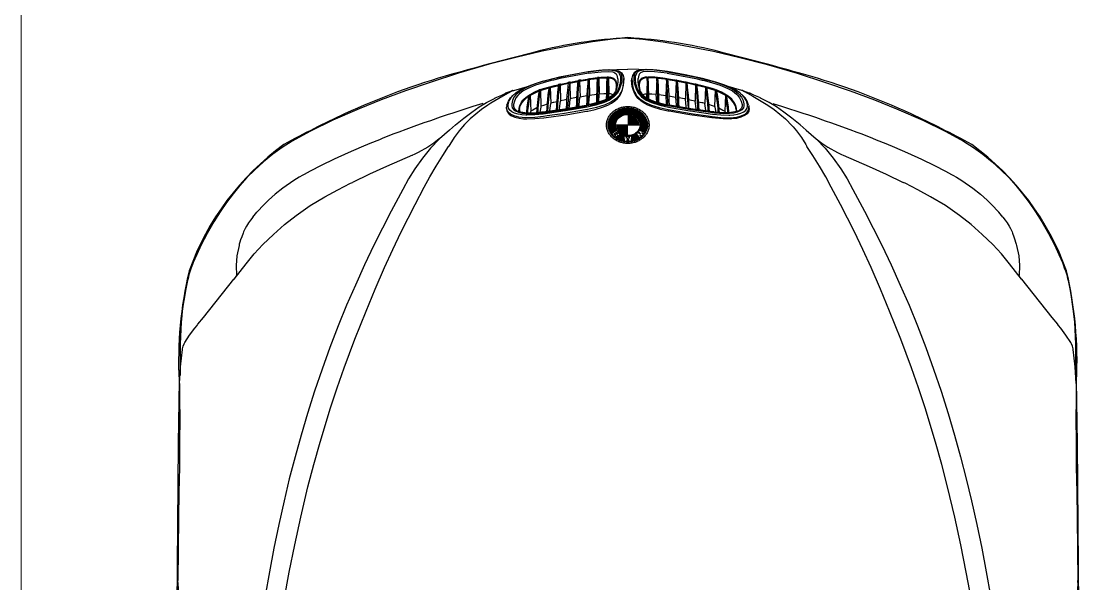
# Model space of a CAD drawing. Header units: inches. Extents: x 13 to 261, y -112 to -47.
# Drawn here: x 173.99 to 175.919, y -67.811 to -66.785 of the extents above; entities that cross this region are included whole.
import ezdxf

# ---------------------------------------------------------------- set-up
doc = ezdxf.new("R2010")
doc.units = ezdxf.units.IN
doc.header["$MEASUREMENT"] = 0
doc.layers.add('CAJONES', color=3, linetype='Continuous', lineweight=20)
doc.layers.add('CONTORNO', color=7, linetype='Continuous')

msp = doc.modelspace()

# ---------------------------------------------------------------- linework, layer by layer
for p, q in [((174.9732, -66.9019), (174.9742, -66.9307)), ((174.9908, -66.8983), (174.9918, -66.9271)), ((175.0086, -66.8933), (175.0064, -66.8937)), ((175.0066, -66.8937), (175.0064, -66.8937)), ((175.0086, -66.8949), (175.024, -66.8921)), ((175.011, -66.8929), (175.0086, -66.8933)), ((175.0086, -66.8949), (175.0096, -66.9237)), ((175.011, -66.8929), (175.019, -66.8915)), ((175.0262, -66.8919), (175.0272, -66.9207)), ((175.0438, -66.8881), (175.0418, -66.8883)), ((175.0438, -66.8895), (175.0448, -66.9185)), ((175.0594, -66.8873), (175.0596, -66.8873)), ((175.0614, -66.8887), (175.0614, -66.8873)), ((175.0614, -66.8887), (175.0624, -66.9177)), ((175.0894, -66.8901), (175.0884, -66.9029)), ((175.0886, -66.9045), (175.0898, -66.8933)), ((175.105, -66.9045), (175.1038, -66.8933)), ((175.1042, -66.8901), (175.1052, -66.9029)), ((175.1322, -66.8887), (175.1312, -66.9177)), ((175.1322, -66.8887), (175.1322, -66.8873)), ((175.1342, -66.8873), (175.134, -66.8873)), ((175.1498, -66.8895), (175.1488, -66.9185)), ((175.1498, -66.8881), (175.1518, -66.8883)), ((175.1674, -66.8919), (175.1664, -66.9207)), ((175.185, -66.8949), (175.1696, -66.8921)), ((175.1826, -66.8929), (175.1746, -66.8915)), ((175.1826, -66.8929), (175.185, -66.8933)), ((175.185, -66.8949), (175.184, -66.9237)), ((175.185, -66.8933), (175.1872, -66.8937)), ((175.187, -66.8937), (175.1872, -66.8937)), ((175.2028, -66.8983), (175.2018, -66.9271)), ((175.2204, -66.9019), (175.2194, -66.9307)), ((174.9188, -66.9205), (174.9198, -66.9497)), ((174.9374, -66.9103), (174.9354, -66.9109)), ((174.9374, -66.9119), (174.9384, -66.9407)), ((174.9554, -66.9063), (174.9564, -66.9349)), ((175.0096, -66.9237), (175.0094, -66.9245)), ((175.0222, -66.9215), (175.0096, -66.9237)), ((175.0272, -66.9207), (175.027, -66.9215)), ((175.0404, -66.9189), (175.0272, -66.9207)), ((175.0452, -66.9185), (175.0448, -66.9185)), ((175.0622, -66.9255), (175.0624, -66.9185)), ((175.0624, -66.9177), (175.0624, -66.9185)), ((175.0754, -66.9101), (175.0752, -66.9109)), ((175.083, -66.9175), (175.083, -66.9177)), ((175.1106, -66.9175), (175.1106, -66.9177)), ((175.1182, -66.9101), (175.1184, -66.9109)), ((175.1312, -66.9177), (175.1312, -66.9185)), ((175.1314, -66.9255), (175.1312, -66.9185)), ((175.1484, -66.9185), (175.1488, -66.9185)), ((175.1532, -66.9189), (175.1664, -66.9207)), ((175.1664, -66.9207), (175.1666, -66.9215)), ((175.1714, -66.9215), (175.184, -66.9237)), ((175.184, -66.9237), (175.1842, -66.9245)), ((175.2382, -66.9063), (175.2372, -66.9349)), ((175.2562, -66.9119), (175.2552, -66.9407)), ((175.2562, -66.9103), (175.2582, -66.9109)), ((175.2748, -66.9205), (175.2738, -66.9497)), ((174.9564, -66.9349), (174.9562, -66.9357)), ((174.9678, -66.9323), (174.9616, -66.9337)), ((174.9742, -66.9307), (174.974, -66.9315)), ((174.9918, -66.9271), (174.9916, -66.9277)), ((175.0889, -66.9444), (175.1047, -66.9444)), ((175.2018, -66.9271), (175.202, -66.9277)), ((175.2194, -66.9307), (175.2196, -66.9315)), ((175.2258, -66.9323), (175.232, -66.9337)), ((175.2372, -66.9349), (175.2374, -66.9357)), ((174.899, -66.9465), (174.899, -66.9503)), ((175.0634, -66.9635), (175.0785, -66.9635)), ((175.0639, -66.9624), (175.0795, -66.9624)), ((175.0645, -66.9613), (175.0807, -66.9613)), ((175.0652, -66.9601), (175.082, -66.9601)), ((175.0659, -66.959), (175.0836, -66.959)), ((175.0667, -66.9579), (175.0857, -66.9579)), ((175.0676, -66.9568), (175.0883, -66.9568)), ((175.0685, -66.9556), (175.0927, -66.9556)), ((175.0696, -66.9545), (175.124, -66.9545)), ((175.0708, -66.9534), (175.1229, -66.9534)), ((175.072, -66.9523), (175.1216, -66.9523)), ((175.0735, -66.9512), (175.1202, -66.9512)), ((175.0751, -66.95), (175.1186, -66.95)), ((175.0769, -66.9489), (175.1168, -66.9489)), ((175.079, -66.9478), (175.1147, -66.9478)), ((175.0814, -66.9467), (175.1122, -66.9467)), ((175.0845, -66.9455), (175.1091, -66.9455)), ((175.0968, -66.9579), (175.1039, -66.9579)), ((175.0968, -66.959), (175.1068, -66.959)), ((175.0968, -66.9601), (175.1088, -66.9601)), ((175.0968, -66.9613), (175.1104, -66.9613)), ((175.0968, -66.9624), (175.1118, -66.9624)), ((175.0968, -66.9635), (175.1129, -66.9635)), ((175.101, -66.9556), (175.1251, -66.9556)), ((175.1053, -66.9568), (175.1261, -66.9568)), ((175.108, -66.9579), (175.1269, -66.9579)), ((175.11, -66.959), (175.1277, -66.959)), ((175.1116, -66.9601), (175.1284, -66.9601)), ((175.113, -66.9613), (175.1291, -66.9613)), ((175.1141, -66.9624), (175.1297, -66.9624)), ((175.1151, -66.9635), (175.1302, -66.9635)), ((175.2946, -66.9461), (175.2952, -66.9451)), ((175.295, -66.9501), (175.295, -66.9503)), ((175.061, -66.9736), (175.0744, -66.9736)), ((175.061, -66.9747), (175.0744, -66.9747)), ((175.061, -66.9758), (175.0745, -66.9758)), ((175.0611, -66.9725), (175.0746, -66.9725)), ((175.0611, -66.977), (175.0746, -66.977)), ((175.0612, -66.9714), (175.0748, -66.9714)), ((175.0612, -66.9781), (175.0748, -66.9781)), ((175.0613, -66.9702), (175.075, -66.9702)), ((175.0614, -66.9792), (175.075, -66.9792)), ((175.0616, -66.9691), (175.0754, -66.9691)), ((175.0616, -66.9803), (175.0754, -66.9803)), ((175.0618, -66.968), (175.0758, -66.968)), ((175.0618, -66.9814), (175.0758, -66.9814)), ((175.0621, -66.9669), (175.0763, -66.9669)), ((175.0621, -66.9826), (175.0763, -66.9826)), ((175.0625, -66.9657), (175.077, -66.9657)), ((175.0629, -66.9646), (175.0777, -66.9646)), ((175.0744, -66.9747), (175.1192, -66.9747)), ((175.0762, -66.9758), (175.0968, -66.9758)), ((175.0763, -66.977), (175.0968, -66.977)), ((175.0765, -66.9781), (175.0968, -66.9781)), ((175.0768, -66.9792), (175.0968, -66.9792)), ((175.0772, -66.9803), (175.0968, -66.9803)), ((175.0777, -66.9814), (175.0968, -66.9814)), ((175.0782, -66.9826), (175.0968, -66.9826)), ((175.0968, -66.9646), (175.1139, -66.9646)), ((175.0968, -66.9657), (175.1147, -66.9657)), ((175.0968, -66.9669), (175.1154, -66.9669)), ((175.0968, -66.968), (175.116, -66.968)), ((175.0968, -66.9691), (175.1164, -66.9691)), ((175.0968, -66.9702), (175.1168, -66.9702)), ((175.0968, -66.9714), (175.1171, -66.9714)), ((175.0968, -66.9725), (175.1173, -66.9725)), ((175.0968, -66.9736), (175.1174, -66.9736)), ((175.0968, -66.9747), (175.1175, -66.9747)), ((175.1159, -66.9646), (175.1307, -66.9646)), ((175.1167, -66.9657), (175.1311, -66.9657)), ((175.1173, -66.9669), (175.1315, -66.9669)), ((175.1173, -66.9826), (175.1315, -66.9826)), ((175.1178, -66.968), (175.1318, -66.968)), ((175.1178, -66.9814), (175.1318, -66.9814)), ((175.1182, -66.9803), (175.1321, -66.9803)), ((175.1183, -66.9691), (175.1321, -66.9691)), ((175.1186, -66.9702), (175.1323, -66.9702)), ((175.1186, -66.9792), (175.1323, -66.9792)), ((175.1189, -66.9714), (175.1324, -66.9714)), ((175.1189, -66.9781), (175.1324, -66.9781)), ((175.1191, -66.9725), (175.1326, -66.9725)), ((175.1191, -66.977), (175.1326, -66.977)), ((175.1192, -66.9736), (175.1326, -66.9736)), ((175.1192, -66.9747), (175.1326, -66.9747)), ((175.1192, -66.9758), (175.1326, -66.9758)), ((174.7534, -66.9999), (174.737, -67.0171)), ((174.7716, -66.9841), (174.7534, -66.9999)), ((175.0625, -66.9837), (175.0769, -66.9837)), ((175.0629, -66.9848), (175.0743, -66.9848)), ((175.0634, -66.9859), (175.0727, -66.9859)), ((175.0639, -66.9871), (175.0711, -66.9871)), ((175.0645, -66.9882), (175.0694, -66.9882)), ((175.0652, -66.9893), (175.0678, -66.9893)), ((175.0659, -66.9904), (175.0672, -66.9904)), ((175.0667, -66.9915), (175.0682, -66.9915)), ((175.0676, -66.9927), (175.0692, -66.9927)), ((175.0685, -66.9938), (175.0703, -66.9938)), ((175.0696, -66.9949), (175.0713, -66.9949)), ((175.0707, -66.996), (175.0724, -66.996)), ((175.0715, -66.9915), (175.0738, -66.9915)), ((175.072, -66.9972), (175.0902, -66.9972)), ((175.0721, -66.9904), (175.0727, -66.9904)), ((175.0726, -66.9927), (175.0747, -66.9927)), ((175.0735, -66.9983), (175.0903, -66.9983)), ((175.0747, -66.9893), (175.077, -66.9893)), ((175.0751, -66.9994), (175.0903, -66.9994)), ((175.0753, -66.9882), (175.0759, -66.9882)), ((175.0758, -66.9904), (175.078, -66.9904)), ((175.0762, -66.9848), (175.0777, -66.9848)), ((175.0767, -66.996), (175.0902, -66.996)), ((175.0769, -66.9915), (175.0778, -66.9915)), ((175.0769, -67.0005), (175.0904, -67.0005)), ((175.0772, -66.9859), (175.0785, -66.9859)), ((175.0774, -66.9949), (175.0901, -66.9949)), ((175.0782, -66.9871), (175.0795, -66.9871)), ((175.0789, -66.9837), (175.0968, -66.9837)), ((175.079, -67.0016), (175.0904, -67.0016)), ((175.0793, -66.9882), (175.0807, -66.9882)), ((175.0797, -66.9848), (175.0968, -66.9848)), ((175.0803, -66.9893), (175.082, -66.9893)), ((175.0807, -66.9859), (175.0968, -66.9859)), ((175.081, -66.9938), (175.0927, -66.9938)), ((175.0813, -66.9904), (175.0837, -66.9904)), ((175.0817, -66.9927), (175.0883, -66.9927)), ((175.0818, -66.9871), (175.0968, -66.9871)), ((175.0818, -66.9915), (175.0857, -66.9915)), ((175.0832, -66.9882), (175.0968, -66.9882)), ((175.0848, -66.9893), (175.0968, -66.9893)), ((175.0869, -66.9904), (175.0968, -66.9904)), ((175.0897, -66.9915), (175.0968, -66.9915)), ((175.0926, -66.9949), (175.101, -66.9949)), ((175.0938, -66.996), (175.0951, -66.996)), ((175.0938, -66.9972), (175.0947, -66.9972)), ((175.0939, -66.9983), (175.0942, -66.9983)), ((175.0954, -67.0016), (175.0982, -67.0016)), ((175.0958, -67.0005), (175.0978, -67.0005)), ((175.0963, -66.9994), (175.0974, -66.9994)), ((175.0967, -66.9983), (175.0969, -66.9983)), ((175.0985, -66.996), (175.0998, -66.996)), ((175.099, -66.9972), (175.0998, -66.9972)), ((175.0994, -66.9983), (175.0997, -66.9983)), ((175.101, -66.9938), (175.115, -66.9938)), ((175.1032, -67.0005), (175.1168, -67.0005)), ((175.1032, -67.0016), (175.1147, -67.0016)), ((175.1033, -66.9983), (175.1202, -66.9983)), ((175.1033, -66.9994), (175.1186, -66.9994)), ((175.1034, -66.996), (175.117, -66.996)), ((175.1034, -66.9972), (175.1179, -66.9972)), ((175.1035, -66.9949), (175.116, -66.9949)), ((175.1053, -66.9927), (175.114, -66.9927)), ((175.108, -66.9915), (175.113, -66.9915)), ((175.11, -66.9904), (175.1122, -66.9904)), ((175.1116, -66.9893), (175.1136, -66.9893)), ((175.1129, -66.9882), (175.1176, -66.9882)), ((175.1141, -66.9871), (175.1166, -66.9871)), ((175.1151, -66.9859), (175.1168, -66.9859)), ((175.1159, -66.9848), (175.1175, -66.9848)), ((175.1164, -66.9893), (175.1186, -66.9893)), ((175.1167, -66.9837), (175.1311, -66.9837)), ((175.1193, -66.9904), (175.1195, -66.9904)), ((175.1194, -66.9938), (175.1206, -66.9938)), ((175.1195, -66.9848), (175.1307, -66.9848)), ((175.12, -66.9972), (175.1216, -66.9972)), ((175.1204, -66.9949), (175.124, -66.9949)), ((175.1214, -66.996), (175.1229, -66.996)), ((175.1223, -66.9859), (175.1302, -66.9859)), ((175.1233, -66.9904), (175.1251, -66.9904)), ((175.1238, -66.9938), (175.1251, -66.9938)), ((175.1243, -66.9915), (175.1269, -66.9915)), ((175.1249, -66.9927), (175.1261, -66.9927)), ((175.1251, -66.9871), (175.1297, -66.9871)), ((175.1264, -66.9904), (175.1277, -66.9904)), ((175.1272, -66.9893), (175.1285, -66.9893)), ((175.128, -66.9882), (175.1291, -66.9882)), ((175.422, -66.9841), (175.4402, -66.9999)), ((175.4402, -66.9999), (175.4566, -67.0171)), ((175.0814, -67.0028), (175.0905, -67.0028)), ((175.0845, -67.0039), (175.0905, -67.0039)), ((175.0889, -67.005), (175.1047, -67.005)), ((175.0945, -67.0039), (175.0991, -67.0039)), ((175.0949, -67.0028), (175.0987, -67.0028)), ((175.1031, -67.0028), (175.1122, -67.0028)), ((175.1031, -67.0039), (175.1091, -67.0039)), ((174.7042, -67.0299), (174.7044, -67.0303)), ((175.4894, -67.0299), (175.4892, -67.0303)), ((174.4126, -67.1425), (174.42, -67.1335)), ((175.781, -67.1425), (175.7736, -67.1335)), ((174.3228, -67.3257), (174.3784, -67.2561)), ((175.8708, -67.3257), (175.8152, -67.2561))]:
    msp.add_line(p, q)
for points in [[(175.0968, -66.8167), (175.083, -66.8171), (175.0692, -66.8183), (175.0324, -66.8231), (174.9974, -66.8289), (174.9408, -66.8401), (174.8924, -66.8515), (174.8442, -66.8641), (174.7882, -66.8805), (174.7362, -66.8971), (174.6914, -66.9125), (174.647, -66.9291), (174.6066, -66.9451), (174.5588, -66.9661), (174.517, -66.9865), (174.4844, -67.0045), (174.4664, -67.0157), (174.4492, -67.0279), (174.432, -67.0419), (174.4156, -67.0569), (174.402, -67.0707), (174.3892, -67.0851), (174.3768, -67.1001), (174.365, -67.1159), (174.353, -67.1333), (174.3416, -67.1515), (174.3296, -67.1723), (174.3186, -67.1935), (174.3104, -67.2111), (174.3042, -67.2257)], [(175.0968, -66.8167), (175.1106, -66.8171), (175.1244, -66.8183), (175.1612, -66.8231), (175.1962, -66.8289), (175.2528, -66.8401), (175.3012, -66.8515), (175.3494, -66.8641), (175.4054, -66.8805), (175.4574, -66.8971), (175.5022, -66.9125), (175.5466, -66.9291), (175.587, -66.9451), (175.6348, -66.9661), (175.6766, -66.9865), (175.7092, -67.0045), (175.7272, -67.0157), (175.7444, -67.0279), (175.7616, -67.0419), (175.778, -67.0569), (175.7916, -67.0707), (175.8044, -67.0851), (175.8168, -67.1001), (175.8286, -67.1159), (175.8406, -67.1333), (175.852, -67.1515), (175.864, -67.1723), (175.875, -67.1935), (175.8832, -67.2111), (175.8894, -67.2257)], [(175.0244, -66.8779), (174.9984, -66.8825), (174.9724, -66.8877), (174.9608, -66.8905), (174.9564, -66.8915), (174.9408, -66.8955), (174.9262, -66.9003), (174.912, -66.9063), (174.903, -66.9113), (174.8954, -66.9171), (174.8928, -66.9197), (174.8892, -66.9243), (174.8864, -66.9301), (174.885, -66.9363), (174.885, -66.9399), (174.886, -66.9435), (174.889, -66.9471), (174.892, -66.9491), (174.8974, -66.9513), (174.9038, -66.9529), (174.9114, -66.9537), (174.9214, -66.9541), (174.9382, -66.9529), (174.94, -66.9527), (174.9426, -66.9525), (174.9504, -66.9515), (174.9822, -66.9469), (175.021, -66.9403), (175.0218, -66.9401)], [(175.0248, -66.8803), (174.9988, -66.8849), (174.973, -66.8901), (174.9614, -66.8929), (174.9572, -66.8939), (174.9422, -66.8979), (174.9282, -66.9023), (174.9146, -66.9079), (174.906, -66.9127), (174.8988, -66.9183), (174.8964, -66.9209), (174.8928, -66.9255), (174.89, -66.9311), (174.8884, -66.9371), (174.8884, -66.9407), (174.8896, -66.9441), (174.8929, -66.9478)], [(174.9198, -66.9019), (174.936, -66.8965), (174.9604, -66.8901), (174.9924, -66.8831), (175.0244, -66.8775)], [(175.0244, -66.8779), (175.0486, -66.8749), (175.063, -66.8743), (175.0722, -66.8751), (175.0768, -66.8767), (175.0796, -66.8787), (175.0812, -66.8807), (175.0832, -66.8865), (175.0832, -66.8869), (175.0836, -66.8911), (175.0826, -66.8995), (175.0824, -66.9001), (175.0804, -66.9069), (175.0782, -66.9121), (175.0744, -66.9179), (175.0696, -66.9227), (175.0634, -66.9271), (175.0558, -66.9309), (175.0448, -66.9347), (175.0334, -66.9377), (175.0218, -66.9401)], [(175.044, -66.8749), (175.044, -66.8749), (175.0506, -66.8743), (175.0624, -66.8735), (175.0722, -66.8741), (175.0788, -66.8759), (175.0826, -66.8787), (175.0848, -66.8823), (175.0858, -66.8865), (175.086, -66.8909), (175.0856, -66.8957), (175.0848, -66.8997), (175.0818, -66.9089), (175.08, -66.9131), (175.0774, -66.9173), (175.0716, -66.9235), (175.0636, -66.9293), (175.0538, -66.9339), (175.0384, -66.9387), (175.0224, -66.9423)], [(175.0244, -66.8775), (175.0388, -66.8755), (175.044, -66.8749)], [(175.0248, -66.8803), (175.0482, -66.8777), (175.0616, -66.8771), (175.0696, -66.8781), (175.0734, -66.8795), (175.0756, -66.8815), (175.0768, -66.8837), (175.0782, -66.8897), (175.0784, -66.8903), (175.0786, -66.8943), (175.0778, -66.9023), (175.0776, -66.9029), (175.076, -66.9095), (175.0754, -66.9109)], [(175.0638, -66.8735), (175.0728, -66.8741), (175.08, -66.8761), (175.083, -66.8777), (175.0854, -66.8797), (175.0882, -66.8843), (175.0894, -66.8895), (175.0894, -66.8901)], [(175.073, -66.8742), (175.0766, -66.8737), (175.0968, -66.8727)], [(175.1207, -66.8742), (175.117, -66.8737), (175.0968, -66.8727)], [(175.1298, -66.8735), (175.1208, -66.8741), (175.1136, -66.8761), (175.1106, -66.8777), (175.1082, -66.8797), (175.1054, -66.8843), (175.1042, -66.8895), (175.1042, -66.8901)], [(175.1496, -66.8749), (175.1496, -66.8749), (175.143, -66.8743), (175.1312, -66.8735), (175.1214, -66.8741), (175.1148, -66.8759), (175.111, -66.8787), (175.1088, -66.8823), (175.1078, -66.8865), (175.1076, -66.8909), (175.108, -66.8957), (175.1088, -66.8997), (175.1118, -66.9089), (175.1136, -66.9131), (175.1162, -66.9173), (175.122, -66.9235), (175.13, -66.9293), (175.1398, -66.9339), (175.1552, -66.9387), (175.1712, -66.9423)], [(175.1692, -66.8779), (175.145, -66.8749), (175.1306, -66.8743), (175.1214, -66.8751), (175.1168, -66.8767), (175.114, -66.8787), (175.1124, -66.8807), (175.1104, -66.8865), (175.1104, -66.8869), (175.11, -66.8911), (175.111, -66.8995), (175.1112, -66.9001), (175.1132, -66.9069), (175.1154, -66.9121), (175.1192, -66.9179), (175.124, -66.9227), (175.1302, -66.9271), (175.1378, -66.9309), (175.1488, -66.9347), (175.1602, -66.9377), (175.1718, -66.9401)], [(175.1688, -66.8803), (175.1454, -66.8777), (175.132, -66.8771), (175.124, -66.8781), (175.1202, -66.8795), (175.118, -66.8815), (175.1168, -66.8837), (175.1154, -66.8897), (175.1152, -66.8903), (175.115, -66.8943), (175.1158, -66.9023), (175.116, -66.9029), (175.1176, -66.9095), (175.1182, -66.9109)], [(175.1692, -66.8775), (175.1548, -66.8755), (175.1496, -66.8749)], [(175.1688, -66.8803), (175.1948, -66.8849), (175.2206, -66.8901), (175.2322, -66.8929), (175.2364, -66.8939), (175.2514, -66.8979), (175.2654, -66.9023), (175.279, -66.9079), (175.2876, -66.9127), (175.2948, -66.9183), (175.2972, -66.9209), (175.3008, -66.9255), (175.3036, -66.9311), (175.3052, -66.9371), (175.3052, -66.9407), (175.304, -66.9441), (175.3012, -66.9473), (175.3006, -66.9479)], [(175.2738, -66.9019), (175.2576, -66.8965), (175.2332, -66.8901), (175.2012, -66.8831), (175.1692, -66.8775)], [(175.1692, -66.8779), (175.1952, -66.8825), (175.2212, -66.8877), (175.2328, -66.8905), (175.2372, -66.8915), (175.2528, -66.8955), (175.2674, -66.9003), (175.2816, -66.9063), (175.2906, -66.9113), (175.2982, -66.9171), (175.3008, -66.9197), (175.3044, -66.9243), (175.3072, -66.9301), (175.3086, -66.9363), (175.3086, -66.9399), (175.3076, -66.9435), (175.3046, -66.9471), (175.3016, -66.9491), (175.2962, -66.9513), (175.2898, -66.9529), (175.2822, -66.9537), (175.2722, -66.9541), (175.2554, -66.9529), (175.2536, -66.9527), (175.251, -66.9525), (175.2432, -66.9515), (175.2114, -66.9469), (175.1726, -66.9403), (175.1718, -66.9401)], [(174.8848, -66.9237), (174.887, -66.9211), (174.8926, -66.9161), (174.9002, -66.9109), (174.9198, -66.9019)], [(174.887, -66.9121), (174.8886, -66.9117), (174.9138, -66.9047)], [(174.9374, -66.9103), (174.943, -66.9083), (174.943, -66.9083), (174.9638, -66.9027), (174.9892, -66.8971), (175.0066, -66.8937)], [(174.9534, -66.9053), (174.9512, -66.9189), (174.9512, -66.9201), (174.9496, -66.9355), (174.949, -66.9437), (174.9488, -66.9451), (174.9486, -66.9497)], [(174.9554, -66.9047), (174.9532, -66.9185), (174.9524, -66.9271), (174.9516, -66.9351), (174.9512, -66.9385), (174.951, -66.9433), (174.9506, -66.9477), (174.9506, -66.9495)], [(174.9554, -66.9063), (174.9606, -66.9049), (174.9608, -66.9049), (174.9708, -66.9025)], [(174.9554, -66.9063), (174.9554, -66.9053), (174.9554, -66.9047)], [(174.9668, -66.9473), (174.9672, -66.9403), (174.9674, -66.9355), (174.9678, -66.9321), (174.9684, -66.9239), (174.9692, -66.9151), (174.9712, -66.9009)], [(174.9688, -66.9471), (174.9692, -66.9401), (174.9694, -66.9351), (174.9698, -66.9319), (174.9704, -66.9235), (174.9712, -66.9147), (174.9732, -66.9005)], [(174.9732, -66.9019), (174.98, -66.9005), (174.9886, -66.8987)], [(174.9732, -66.9019), (174.9732, -66.9009), (174.9732, -66.9005)], [(174.985, -66.9445), (174.9852, -66.9427), (174.9854, -66.9373), (174.9858, -66.9289), (174.9864, -66.9205), (174.9872, -66.9117), (174.9888, -66.8971)], [(174.9908, -66.8967), (174.9892, -66.9113), (174.9888, -66.9141), (174.9878, -66.9287), (174.9878, -66.9289), (174.9874, -66.9369), (174.987, -66.9443)], [(174.9908, -66.8983), (174.9934, -66.8977), (175.0064, -66.8953)], [(174.9908, -66.8983), (174.9908, -66.8971), (174.9908, -66.8967)], [(175.0034, -66.9415), (175.0036, -66.9345), (175.004, -66.9259), (175.0044, -66.9173), (175.005, -66.9085), (175.0064, -66.8937)], [(175.0054, -66.9413), (175.0056, -66.9341), (175.006, -66.9257), (175.0064, -66.9171), (175.007, -66.9081), (175.0086, -66.8933)], [(175.0086, -66.8949), (175.0086, -66.8937), (175.0086, -66.8933)], [(175.019, -66.8915), (175.0258, -66.8905), (175.0264, -66.8903)], [(175.0242, -66.8907), (175.023, -66.9055), (175.0228, -66.9085), (175.0222, -66.9231), (175.0218, -66.9317), (175.0216, -66.9367), (175.0216, -66.9381)], [(175.0884, -66.9029), (175.0856, -66.9125), (175.083, -66.9175), (175.0808, -66.9209), (175.0748, -66.9273), (175.066, -66.9333), (175.0554, -66.9381), (175.0396, -66.9429), (175.0232, -66.9465)], [(175.0236, -66.9377), (175.0238, -66.9315), (175.0242, -66.9229), (175.0246, -66.9143), (175.025, -66.9053), (175.0262, -66.8903)], [(175.0238, -66.9493), (175.0372, -66.9463), (175.0504, -66.9425), (175.0602, -66.9387), (175.0672, -66.9351), (175.073, -66.9309), (175.0778, -66.9267), (175.0814, -66.9221), (175.0846, -66.9165), (175.087, -66.9101), (175.0886, -66.9045)], [(175.0262, -66.8903), (175.0262, -66.8903), (175.0286, -66.8901), (175.0418, -66.8883)], [(175.0262, -66.8919), (175.0292, -66.8913), (175.0418, -66.8897)], [(175.0262, -66.8919), (175.0262, -66.8909), (175.0262, -66.8905), (175.0262, -66.8903)], [(175.04, -66.9341), (175.04, -66.9293), (175.0402, -66.9207), (175.0406, -66.9111), (175.041, -66.9031), (175.0418, -66.8883)], [(175.042, -66.9335), (175.042, -66.9291), (175.0422, -66.9205), (175.0426, -66.9109), (175.043, -66.9029), (175.0438, -66.8881)], [(175.0438, -66.8881), (175.0474, -66.8877), (175.0592, -66.8873), (175.0594, -66.8873)], [(175.0438, -66.8895), (175.0438, -66.8887), (175.0438, -66.8881)], [(175.0438, -66.8895), (175.0452, -66.8895), (175.0534, -66.8889), (175.0594, -66.8887), (175.0594, -66.8887)], [(175.0582, -66.9277), (175.0582, -66.9271), (175.0582, -66.9265), (175.0584, -66.9185), (175.0588, -66.9073), (175.0588, -66.9013), (175.0594, -66.8873)], [(175.0614, -66.8873), (175.0596, -66.8873), (175.0594, -66.8873)], [(175.0602, -66.9267), (175.0604, -66.9183), (175.0606, -66.9103), (175.0608, -66.9011), (175.0614, -66.8873)], [(175.0614, -66.8873), (175.0652, -66.8877), (175.0704, -66.8891), (175.0722, -66.8903), (175.0746, -66.8931), (175.0758, -66.8967), (175.076, -66.8979), (175.0764, -66.9035), (175.0754, -66.9101)], [(175.0614, -66.8887), (175.0658, -66.8893), (175.0672, -66.8895), (175.0704, -66.8909), (175.0714, -66.8915), (175.0734, -66.8937), (175.0746, -66.8959), (175.0758, -66.9007), (175.0758, -66.9043)], [(175.0758, -66.9043), (175.075, -66.9113), (175.0748, -66.9125)], [(175.0898, -66.8933), (175.0896, -66.8917), (175.0894, -66.8901)], [(175.1038, -66.8933), (175.104, -66.8917), (175.1042, -66.8901)], [(175.1698, -66.9493), (175.1564, -66.9463), (175.1432, -66.9425), (175.1334, -66.9387), (175.1264, -66.9351), (175.1206, -66.9309), (175.1158, -66.9267), (175.1122, -66.9221), (175.109, -66.9165), (175.1066, -66.9101), (175.105, -66.9045)], [(175.1052, -66.9029), (175.108, -66.9125), (175.1106, -66.9175), (175.1128, -66.9209), (175.1188, -66.9273), (175.1276, -66.9333), (175.1382, -66.9381), (175.154, -66.9429), (175.1704, -66.9465)], [(175.1322, -66.8873), (175.1284, -66.8877), (175.1232, -66.8891), (175.1214, -66.8903), (175.119, -66.8931), (175.1178, -66.8967), (175.1176, -66.8979), (175.1172, -66.9035), (175.1182, -66.9101)], [(175.1322, -66.8887), (175.1278, -66.8893), (175.1264, -66.8895), (175.1232, -66.8909), (175.1222, -66.8915), (175.1202, -66.8937), (175.119, -66.8959), (175.1178, -66.9007), (175.1178, -66.9043)], [(175.1178, -66.9043), (175.1186, -66.9113), (175.1188, -66.9125)], [(175.1334, -66.9267), (175.1332, -66.9183), (175.133, -66.9103), (175.1328, -66.9011), (175.1322, -66.8873)], [(175.1322, -66.8873), (175.134, -66.8873), (175.1342, -66.8873)], [(175.1354, -66.9277), (175.1354, -66.9271), (175.1354, -66.9265), (175.1352, -66.9185), (175.1348, -66.9073), (175.1348, -66.9013), (175.1342, -66.8873)], [(175.1498, -66.8881), (175.1462, -66.8877), (175.1344, -66.8873), (175.1342, -66.8873)], [(175.1498, -66.8895), (175.1484, -66.8895), (175.1402, -66.8889), (175.1342, -66.8887), (175.1342, -66.8887)], [(175.1516, -66.9335), (175.1516, -66.9291), (175.1514, -66.9205), (175.151, -66.9109), (175.1506, -66.9029), (175.1498, -66.8881)], [(175.1498, -66.8895), (175.1498, -66.8887), (175.1498, -66.8881)], [(175.1536, -66.9341), (175.1536, -66.9293), (175.1534, -66.9207), (175.153, -66.9111), (175.1526, -66.9031), (175.1518, -66.8883)], [(175.1674, -66.8903), (175.1674, -66.8903), (175.165, -66.8901), (175.1518, -66.8883)], [(175.1674, -66.8919), (175.1644, -66.8913), (175.1518, -66.8897)], [(175.1746, -66.8915), (175.1678, -66.8905), (175.1672, -66.8903)], [(175.17, -66.9377), (175.1698, -66.9315), (175.1694, -66.9229), (175.169, -66.9143), (175.1686, -66.9053), (175.1674, -66.8903)], [(175.1674, -66.8919), (175.1674, -66.8909), (175.1674, -66.8905), (175.1674, -66.8903)], [(175.1694, -66.8907), (175.1706, -66.9055), (175.1708, -66.9085), (175.1714, -66.9231), (175.1718, -66.9317), (175.172, -66.9367), (175.172, -66.9381)], [(175.1882, -66.9413), (175.188, -66.9341), (175.1876, -66.9257), (175.1872, -66.9171), (175.1866, -66.9081), (175.185, -66.8933)], [(175.185, -66.8949), (175.185, -66.8937), (175.185, -66.8933)], [(175.2562, -66.9103), (175.2506, -66.9083), (175.2506, -66.9083), (175.2298, -66.9027), (175.2044, -66.8971), (175.187, -66.8937)], [(175.1902, -66.9415), (175.19, -66.9345), (175.1896, -66.9259), (175.1892, -66.9173), (175.1886, -66.9085), (175.1872, -66.8937)], [(175.2028, -66.8983), (175.2002, -66.8977), (175.1872, -66.8953)], [(175.2028, -66.8967), (175.2044, -66.9113), (175.2048, -66.9141), (175.2058, -66.9287), (175.2058, -66.9289), (175.2062, -66.9369), (175.2066, -66.9443)], [(175.2028, -66.8983), (175.2028, -66.8971), (175.2028, -66.8967)], [(175.2086, -66.9445), (175.2084, -66.9427), (175.2082, -66.9373), (175.2078, -66.9289), (175.2072, -66.9205), (175.2064, -66.9117), (175.2048, -66.8971)], [(175.2204, -66.9019), (175.2136, -66.9005), (175.205, -66.8987)], [(175.2248, -66.9471), (175.2244, -66.9401), (175.2242, -66.9351), (175.2238, -66.9319), (175.2232, -66.9235), (175.2224, -66.9147), (175.2204, -66.9005)], [(175.2204, -66.9019), (175.2204, -66.9009), (175.2204, -66.9005)], [(175.2268, -66.9473), (175.2264, -66.9403), (175.2262, -66.9355), (175.2258, -66.9321), (175.2252, -66.9239), (175.2244, -66.9151), (175.2224, -66.9009)], [(175.2382, -66.9063), (175.233, -66.9049), (175.2328, -66.9049), (175.2228, -66.9025)], [(175.2382, -66.9047), (175.2404, -66.9185), (175.2412, -66.9271), (175.242, -66.9351), (175.2424, -66.9385), (175.2426, -66.9433), (175.243, -66.9477), (175.243, -66.9495)], [(175.2382, -66.9063), (175.2382, -66.9053), (175.2382, -66.9047)], [(175.2402, -66.9053), (175.2424, -66.9189), (175.2424, -66.9201), (175.244, -66.9355), (175.2446, -66.9437), (175.2448, -66.9451), (175.245, -66.9497)], [(175.3088, -66.9237), (175.3066, -66.9211), (175.301, -66.9161), (175.2934, -66.9109), (175.2738, -66.9019)], [(175.3066, -66.9121), (175.305, -66.9117), (175.2799, -66.9047)], [(174.887, -66.9121), (174.887, -66.9121), (174.884, -66.9137), (174.8686, -66.9221), (174.8472, -66.9349), (174.8416, -66.9387), (174.83, -66.9467), (174.8196, -66.9549), (174.8094, -66.9635), (174.8068, -66.9659), (174.7992, -66.9737), (174.795, -66.9783), (174.7894, -66.9851), (174.7838, -66.9925), (174.7802, -66.9977), (174.772, -67.0105), (174.77, -67.0137)], [(174.855, -66.9257), (174.855, -66.9255), (174.8672, -66.9201), (174.8744, -66.9169)], [(174.887, -66.9121), (174.881, -66.9141), (174.8758, -66.9161), (174.8744, -66.9169)], [(174.8764, -66.9383), (174.879, -66.9315), (174.8828, -66.9255), (174.8856, -66.9221), (174.8918, -66.9165), (174.8998, -66.9111)], [(175.0224, -66.9423), (174.9834, -66.9489), (174.9826, -66.9491), (174.9426, -66.9547), (174.9274, -66.9563), (174.9124, -66.9569), (174.911, -66.9569), (174.9036, -66.9563), (174.8968, -66.9551), (174.8904, -66.9531), (174.8852, -66.9505), (174.8814, -66.9475), (174.8794, -66.9443), (174.8786, -66.9411), (174.8786, -66.9379), (174.8806, -66.9305), (174.8848, -66.9237)], [(174.8982, -66.9501), (174.8984, -66.9449), (174.8996, -66.9393), (174.902, -66.9343), (174.9056, -66.9293), (174.907, -66.9279), (174.9136, -66.9221), (174.9166, -66.9201)], [(174.899, -66.9465), (174.9006, -66.9397), (174.904, -66.9337), (174.9076, -66.9293), (174.9126, -66.9249), (174.9162, -66.9221)], [(174.9124, -66.9523), (174.9126, -66.9505), (174.9132, -66.9429), (174.9134, -66.9421), (174.9154, -66.9269), (174.9166, -66.9201)], [(174.9144, -66.9523), (174.9146, -66.9501), (174.9152, -66.9423), (174.9154, -66.9417), (174.9174, -66.9265), (174.9188, -66.9187)], [(174.9166, -66.9201), (174.9198, -66.9183), (174.9258, -66.9151), (174.9258, -66.9151), (174.9354, -66.9109)], [(174.9188, -66.9205), (174.919, -66.9203), (174.9192, -66.9203), (174.935, -66.9127)], [(174.9188, -66.9205), (174.9188, -66.9197), (174.9188, -66.9189), (174.9188, -66.9187)], [(174.9354, -66.9109), (174.9338, -66.9193), (174.9334, -66.9229), (174.9314, -66.9391), (174.9308, -66.9451), (174.9308, -66.9469), (174.9304, -66.9517)], [(174.9374, -66.9103), (174.9358, -66.9189), (174.9354, -66.9223), (174.9334, -66.9387), (174.9328, -66.9447), (174.9328, -66.9467), (174.9324, -66.9517)], [(174.9374, -66.9119), (174.9388, -66.9113), (174.9392, -66.9113), (174.953, -66.9069)], [(174.9374, -66.9119), (174.9374, -66.9107), (174.9374, -66.9103), (174.9374, -66.9103)], [(175.004, -66.9247), (174.9934, -66.9267), (174.9918, -66.9271)], [(175.008, -66.9407), (175.0082, -66.9379), (175.0094, -66.9245)], [(175.0754, -66.9109), (175.075, -66.9119), (175.0738, -66.9143), (175.0712, -66.9181), (175.067, -66.9221), (175.0612, -66.9261), (175.0542, -66.9295), (175.0436, -66.9331), (175.0326, -66.9359), (175.0214, -66.9383)], [(175.026, -66.9373), (175.026, -66.9351), (175.027, -66.9215)], [(175.044, -66.9329), (175.044, -66.9327), (175.0448, -66.9191)], [(175.0448, -66.9191), (175.0448, -66.9189), (175.0448, -66.9185)], [(175.0584, -66.9177), (175.0532, -66.9179), (175.0452, -66.9185), (175.045, -66.9185)], [(175.0696, -66.9197), (175.0672, -66.9187), (175.0652, -66.9181), (175.0624, -66.9177)], [(175.0754, -66.9105), (175.0752, -66.9109), (175.075, -66.9113)], [(175.1182, -66.9105), (175.1184, -66.9109), (175.1186, -66.9113)], [(175.1182, -66.9109), (175.1186, -66.9119), (175.1198, -66.9143), (175.1224, -66.9181), (175.1266, -66.9221), (175.1324, -66.9261), (175.1394, -66.9295), (175.15, -66.9331), (175.161, -66.9359), (175.1722, -66.9383)], [(175.124, -66.9197), (175.1264, -66.9187), (175.1284, -66.9181), (175.1312, -66.9177)], [(175.1352, -66.9177), (175.1404, -66.9179), (175.1484, -66.9185), (175.1486, -66.9185)], [(175.1488, -66.9191), (175.1488, -66.9189), (175.1488, -66.9185)], [(175.1496, -66.9329), (175.1496, -66.9327), (175.1488, -66.9191)], [(175.1676, -66.9373), (175.1676, -66.9351), (175.1666, -66.9215)], [(175.1712, -66.9423), (175.2102, -66.9489), (175.211, -66.9491), (175.251, -66.9547), (175.2662, -66.9563), (175.2812, -66.9569), (175.2826, -66.9569), (175.29, -66.9563), (175.2968, -66.9551), (175.3032, -66.9531), (175.3084, -66.9505), (175.3122, -66.9475), (175.3142, -66.9443), (175.315, -66.9411), (175.315, -66.9379), (175.313, -66.9305), (175.3088, -66.9237)], [(175.1856, -66.9407), (175.1854, -66.9379), (175.1842, -66.9245)], [(175.1896, -66.9247), (175.2002, -66.9267), (175.2018, -66.9271)], [(175.2562, -66.9119), (175.2548, -66.9113), (175.2544, -66.9113), (175.2406, -66.9069)], [(175.2562, -66.9119), (175.2562, -66.9107), (175.2562, -66.9103), (175.2562, -66.9103)], [(175.2562, -66.9103), (175.2578, -66.9189), (175.2582, -66.9223), (175.2602, -66.9387), (175.2608, -66.9447), (175.2608, -66.9467), (175.2612, -66.9517)], [(175.277, -66.9201), (175.2738, -66.9183), (175.2678, -66.9151), (175.2678, -66.9151), (175.2582, -66.9109)], [(175.2582, -66.9109), (175.2598, -66.9193), (175.2602, -66.9229), (175.2622, -66.9391), (175.2628, -66.9451), (175.2628, -66.9469), (175.2632, -66.9517)], [(175.2748, -66.9205), (175.2746, -66.9203), (175.2744, -66.9203), (175.2586, -66.9127)], [(175.2748, -66.9205), (175.2748, -66.9197), (175.2748, -66.9189), (175.2748, -66.9187)], [(175.2792, -66.9523), (175.279, -66.9501), (175.2784, -66.9423), (175.2782, -66.9417), (175.2762, -66.9265), (175.2748, -66.9187)], [(175.2954, -66.9501), (175.2952, -66.9449), (175.294, -66.9393), (175.2916, -66.9343), (175.288, -66.9293), (175.2866, -66.9279), (175.28, -66.9221), (175.277, -66.9201)], [(175.2812, -66.9523), (175.281, -66.9505), (175.2804, -66.9429), (175.2802, -66.9421), (175.2782, -66.9269), (175.277, -66.9201)], [(175.2946, -66.9461), (175.2946, -66.9465), (175.293, -66.9397), (175.2896, -66.9337), (175.286, -66.9293), (175.281, -66.9249), (175.2774, -66.9221)], [(175.3172, -66.9383), (175.3146, -66.9315), (175.3108, -66.9255), (175.308, -66.9221), (175.3018, -66.9165), (175.2938, -66.9111)], [(175.3066, -66.9121), (175.3066, -66.9121), (175.3096, -66.9137), (175.325, -66.9221), (175.3464, -66.9349), (175.352, -66.9387), (175.3636, -66.9467), (175.374, -66.9549), (175.3842, -66.9635), (175.3868, -66.9659), (175.3944, -66.9737), (175.3986, -66.9783), (175.4042, -66.9851), (175.4098, -66.9925), (175.4134, -66.9977), (175.4216, -67.0105), (175.4236, -67.0137)], [(175.3066, -66.9121), (175.3126, -66.9141), (175.3178, -66.9161), (175.3192, -66.9169)], [(175.3386, -66.9257), (175.3386, -66.9255), (175.3264, -66.9201), (175.3192, -66.9169)], [(174.8324, -66.9355), (174.8144, -66.9411), (174.7774, -66.9531), (174.7672, -66.9565), (174.7546, -66.9607), (174.7366, -66.9669), (174.725, -66.9709), (174.7068, -66.9773), (174.692, -66.9829), (174.679, -66.9877), (174.6702, -66.9911), (174.6502, -66.9989), (174.6436, -67.0015), (174.6262, -67.0085), (174.6104, -67.0151), (174.5868, -67.0255), (174.561, -67.0369), (174.5372, -67.0483), (174.5172, -67.0587), (174.5064, -67.0647), (174.5038, -67.0663), (174.4974, -67.0699), (174.4874, -67.0759), (174.4676, -67.0899), (174.4538, -67.1011), (174.4414, -67.1117), (174.4358, -67.1173), (174.4332, -67.1199), (174.42, -67.1335)], [(174.7716, -66.9841), (174.7826, -66.9745), (174.7974, -66.9623), (174.812, -66.9513), (174.8256, -66.9419), (174.839, -66.9337), (174.855, -66.9257)], [(174.8754, -66.9447), (174.8756, -66.9425), (174.876, -66.9409)], [(174.95, -66.9583), (174.9432, -66.9591), (174.927, -66.9609), (174.91, -66.9615), (174.8982, -66.9605), (174.8898, -66.9581), (174.883, -66.9547), (174.8788, -66.9511), (174.8768, -66.9477), (174.8758, -66.9443), (174.876, -66.9409)], [(174.8764, -66.9383), (174.8762, -66.9397), (174.876, -66.9409)], [(174.8929, -66.9478), (174.8944, -66.9487), (174.8988, -66.9503), (174.9052, -66.9515), (174.9126, -66.9523), (174.9222, -66.9523), (174.9384, -66.9511), (174.9402, -66.9509), (174.9426, -66.9505), (174.9504, -66.9495), (174.982, -66.9451), (175.0206, -66.9385), (175.0214, -66.9383)], [(174.931, -66.9437), (174.9234, -66.9475), (174.9198, -66.9497)], [(174.938, -66.9421), (174.937, -66.9485), (174.9366, -66.9513)], [(174.9384, -66.9407), (174.9382, -66.9413), (174.938, -66.9421)], [(174.9494, -66.9369), (174.9428, -66.9391), (174.939, -66.9403), (174.9384, -66.9407)], [(174.9542, -66.9491), (174.9544, -66.9483), (174.9562, -66.9357)], [(174.9616, -66.9337), (174.9608, -66.9339), (174.9564, -66.9349)], [(174.972, -66.9465), (174.9722, -66.9445), (174.974, -66.9315)], [(174.9858, -66.9283), (174.9806, -66.9293), (174.9742, -66.9307)], [(174.99, -66.9437), (174.9902, -66.9411), (174.9916, -66.9277)], [(175.3006, -66.9477), (175.3006, -66.9479), (175.2992, -66.9487), (175.2948, -66.9503), (175.2884, -66.9515), (175.281, -66.9523), (175.2714, -66.9523), (175.2552, -66.9511), (175.2534, -66.9509), (175.251, -66.9505), (175.2432, -66.9495), (175.2116, -66.9451), (175.173, -66.9385), (175.1722, -66.9383)], [(175.2036, -66.9437), (175.2034, -66.9411), (175.202, -66.9277)], [(175.2078, -66.9283), (175.213, -66.9293), (175.2194, -66.9307)], [(175.2216, -66.9465), (175.2214, -66.9445), (175.2196, -66.9315)], [(175.232, -66.9337), (175.2328, -66.9339), (175.2372, -66.9349)], [(175.2394, -66.9491), (175.2392, -66.9483), (175.2374, -66.9357)], [(175.2436, -66.9583), (175.2504, -66.9591), (175.2666, -66.9609), (175.2836, -66.9615), (175.2954, -66.9605), (175.3038, -66.9581), (175.3106, -66.9547), (175.3148, -66.9511), (175.3168, -66.9477), (175.3178, -66.9443), (175.3176, -66.9409)], [(175.2442, -66.9369), (175.2508, -66.9391), (175.2546, -66.9403), (175.2552, -66.9407)], [(175.2552, -66.9407), (175.2554, -66.9413), (175.2556, -66.9421)], [(175.2556, -66.9421), (175.2566, -66.9485), (175.257, -66.9513)], [(175.2626, -66.9437), (175.2702, -66.9475), (175.2738, -66.9497)], [(175.3172, -66.9383), (175.3174, -66.9397), (175.3176, -66.9409)], [(175.3182, -66.9447), (175.318, -66.9425), (175.3176, -66.9409)], [(175.422, -66.9841), (175.411, -66.9745), (175.3962, -66.9623), (175.3816, -66.9513), (175.368, -66.9419), (175.3546, -66.9337), (175.3386, -66.9257)], [(175.3612, -66.9355), (175.3792, -66.9411), (175.4162, -66.9531), (175.4264, -66.9565), (175.439, -66.9607), (175.457, -66.9669), (175.4686, -66.9709), (175.4868, -66.9773), (175.5016, -66.9829), (175.5146, -66.9877), (175.5234, -66.9911), (175.5434, -66.9989), (175.55, -67.0015), (175.5674, -67.0085), (175.5832, -67.0151), (175.6068, -67.0255), (175.6326, -67.0369), (175.6564, -67.0483), (175.6764, -67.0587), (175.6872, -67.0647), (175.6898, -67.0663), (175.6962, -67.0699), (175.7062, -67.0759), (175.726, -67.0899), (175.7398, -67.1011), (175.7522, -67.1117), (175.7578, -67.1173), (175.7604, -67.1199), (175.7736, -67.1335)], [(174.8754, -66.9447), (174.8763, -66.9489), (174.8772, -66.951), (174.8791, -66.9537), (174.8805, -66.9552), (174.8836, -66.9573), (174.8908, -66.9604), (174.8934, -66.9613), (174.8987, -66.9625), (174.9063, -66.9636), (174.9129, -66.9638), (174.9273, -66.9631), (174.9436, -66.9617)], [(174.9198, -66.9497), (174.9194, -66.9509), (174.9192, -66.9523)], [(174.9436, -66.9617), (174.9476, -66.9611), (174.9838, -66.9561), (174.9874, -66.9555), (175.0216, -66.9497), (175.0238, -66.9493)], [(175.0232, -66.9465), (174.9778, -66.9543), (174.95, -66.9583)], [(175.25, -66.9617), (175.246, -66.9611), (175.2098, -66.9561), (175.2062, -66.9555), (175.172, -66.9497), (175.1698, -66.9493)], [(175.1704, -66.9465), (175.2158, -66.9543), (175.2436, -66.9583)], [(175.3182, -66.9447), (175.3176, -66.9497), (175.3142, -66.9545), (175.3108, -66.9571), (175.3028, -66.9607), (175.295, -66.9627), (175.2864, -66.9637), (175.2834, -66.9639), (175.2706, -66.9637), (175.25, -66.9617)], [(175.2738, -66.9497), (175.2742, -66.9509), (175.2744, -66.9523)], [(175.2946, -66.9465), (175.2946, -66.9503), (175.2948, -66.9475), (175.2946, -66.9465)], [(174.753, -67.0001), (174.743, -67.0077), (174.7322, -67.0151), (174.7146, -67.0251), (174.707, -67.0287), (174.7042, -67.0299), (174.6566, -67.0503), (174.6254, -67.0645), (174.5946, -67.0793)], [(175.0722, -66.9959), (175.0668, -66.99), (175.0754, -66.984), (175.0811, -66.9902)], [(175.0746, -66.9924), (175.0725, -66.9901), (175.0711, -66.9911), (175.0732, -66.9933), (175.0732, -66.9933)], [(175.0766, -66.9914), (175.0743, -66.9889), (175.0757, -66.9879), (175.078, -66.9904)], [(175.4406, -67.0001), (175.4506, -67.0077), (175.4614, -67.0151), (175.479, -67.0251), (175.4866, -67.0287), (175.4894, -67.0299), (175.537, -67.0503), (175.5682, -67.0645), (175.599, -67.0793)], [(174.737, -67.0171), (174.7222, -67.0353), (174.7084, -67.0547), (174.697, -67.0731), (174.6862, -67.0921), (174.665, -67.1319), (174.6336, -67.1939), (174.6164, -67.2299), (174.5998, -67.2665), (174.5838, -67.3035), (174.5686, -67.3409), (174.5534, -67.3803), (174.539, -67.4201), (174.5254, -67.4601), (174.5126, -67.5005), (174.5008, -67.5401), (174.4898, -67.5797), (174.4794, -67.6197), (174.4698, -67.6599), (174.4602, -67.7031), (174.4512, -67.7463), (174.443, -67.7897), (174.4352, -67.8331)], [(174.7356, -67.0695), (174.7474, -67.0495), (174.7596, -67.0301), (174.77, -67.0137)], [(174.77, -67.0137), (174.77, -67.0137), (174.77, -67.0137), (174.77, -67.0137), (174.77, -67.0137)], [(174.77, -67.0139), (174.77, -67.0139), (174.77, -67.0137)], [(175.458, -67.0695), (175.4462, -67.0495), (175.434, -67.0301), (175.4236, -67.0137)], [(175.4236, -67.0137), (175.4236, -67.0137), (175.4236, -67.0137), (175.4236, -67.0137), (175.4236, -67.0137)], [(175.4236, -67.0139), (175.4236, -67.0139), (175.4236, -67.0137)], [(175.4566, -67.0171), (175.4714, -67.0353), (175.4852, -67.0547), (175.4966, -67.0731), (175.5074, -67.0921), (175.5286, -67.1319), (175.56, -67.1939), (175.5772, -67.2299), (175.5938, -67.2665), (175.6098, -67.3035), (175.625, -67.3409), (175.6402, -67.3803), (175.6546, -67.4201), (175.6682, -67.4601), (175.681, -67.5005), (175.6928, -67.5401), (175.7038, -67.5797), (175.7142, -67.6197), (175.7238, -67.6599), (175.7334, -67.7031), (175.7424, -67.7463), (175.7506, -67.7897), (175.7584, -67.8331)], [(174.3784, -67.2561), (174.3786, -67.2559), (174.4006, -67.2277), (174.4154, -67.2099), (174.431, -67.1929), (174.4504, -67.1741), (174.4706, -67.1561), (174.4918, -67.1395), (174.5174, -67.1217), (174.5444, -67.1057), (174.5676, -67.0931), (174.591, -67.0811), (174.5946, -67.0793)], [(174.4698, -67.8403), (174.4794, -67.7901), (174.4896, -67.7399), (174.5004, -67.6899), (174.5134, -67.6343), (174.524, -67.5935), (174.5354, -67.5529), (174.5546, -67.4903), (174.5668, -67.4537), (174.5796, -67.4173), (174.599, -67.3653), (174.6194, -67.3141), (174.636, -67.2741), (174.6532, -67.2345), (174.668, -67.2017), (174.6834, -67.1695), (174.7088, -67.1195), (174.7256, -67.0879), (174.7356, -67.0695)], [(175.7238, -67.8403), (175.7142, -67.7901), (175.704, -67.7399), (175.6932, -67.6899), (175.6802, -67.6343), (175.6696, -67.5935), (175.6582, -67.5529), (175.639, -67.4903), (175.6268, -67.4537), (175.614, -67.4173), (175.5946, -67.3653), (175.5742, -67.3141), (175.5576, -67.2741), (175.5404, -67.2345), (175.5256, -67.2017), (175.5102, -67.1695), (175.4848, -67.1195), (175.468, -67.0879), (175.458, -67.0695)], [(175.8152, -67.2561), (175.815, -67.2559), (175.793, -67.2277), (175.7782, -67.2099), (175.7626, -67.1929), (175.7432, -67.1741), (175.723, -67.1561), (175.7018, -67.1395), (175.6762, -67.1217), (175.6492, -67.1057), (175.626, -67.0931), (175.6026, -67.0811), (175.599, -67.0793)], [(174.4126, -67.1425), (174.4086, -67.1481), (174.405, -67.1531), (174.4028, -67.1561), (174.401, -67.1591), (174.3986, -67.1633), (174.3956, -67.1697), (174.395, -67.1719), (174.3926, -67.1785), (174.3906, -67.1843), (174.3894, -67.1883), (174.3882, -67.1921)], [(175.781, -67.1425), (175.785, -67.1481), (175.7886, -67.1531), (175.7908, -67.1561), (175.7926, -67.1591), (175.795, -67.1633), (175.798, -67.1697), (175.7986, -67.1719), (175.801, -67.1785), (175.803, -67.1843), (175.8042, -67.1883), (175.8054, -67.1921)], [(174.3882, -67.1921), (174.3876, -67.1943), (174.3838, -67.2131), (174.3824, -67.2307), (174.3828, -67.2489)], [(175.8054, -67.1921), (175.806, -67.1943), (175.8098, -67.2131), (175.8112, -67.2307), (175.8108, -67.2489)], [(174.3042, -67.2257), (174.3028, -67.2293), (174.3006, -67.2353), (174.2986, -67.2407), (174.2962, -67.2479), (174.2946, -67.2545), (174.2936, -67.2585), (174.293, -67.2615), (174.2906, -67.2733), (174.288, -67.2881)], [(175.8894, -67.2257), (175.8908, -67.2293), (175.893, -67.2353), (175.895, -67.2407), (175.8974, -67.2479), (175.899, -67.2545), (175.9, -67.2585), (175.9006, -67.2615), (175.903, -67.2733), (175.9056, -67.2881)], [(174.383, -67.2503), (174.3828, -67.2497), (174.3828, -67.2489)], [(175.8106, -67.2503), (175.8108, -67.2497), (175.8108, -67.2489)], [(174.288, -67.2881), (174.286, -67.3015), (174.2842, -67.3143), (174.2826, -67.3293), (174.2822, -67.3343)], [(175.9056, -67.2881), (175.9076, -67.3015), (175.9094, -67.3143), (175.911, -67.3293), (175.9114, -67.3343)], [(174.311, -67.3401), (174.3122, -67.3385), (174.3126, -67.3381), (174.3228, -67.3257)], [(175.8826, -67.3401), (175.8814, -67.3385), (175.881, -67.3381), (175.8708, -67.3257)], [(174.2822, -67.3343), (174.2822, -67.3345), (174.2802, -67.3739), (174.28, -67.4315), (174.28, -67.4315)], [(174.2876, -67.3739), (174.289, -67.3715), (174.2976, -67.3581), (174.307, -67.3451), (174.311, -67.3401)], [(175.906, -67.3739), (175.9046, -67.3715), (175.896, -67.3581), (175.8866, -67.3451), (175.8826, -67.3401)], [(175.9114, -67.3343), (175.9114, -67.3345), (175.9134, -67.3739), (175.9136, -67.4315), (175.9136, -67.4315)], [(174.2792, -67.4461), (174.2808, -67.4155), (174.2843, -67.3842)], [(174.2843, -67.3842), (174.2846, -67.3827), (174.2858, -67.3781), (174.2876, -67.3739)], [(175.9093, -67.3842), (175.909, -67.3827), (175.9078, -67.3781), (175.906, -67.3739)], [(175.9144, -67.4461), (175.9128, -67.4155), (175.9093, -67.3842)], [(174.2792, -67.4461), (174.279, -67.4485), (174.279, -67.4497)], [(175.9144, -67.4461), (175.9146, -67.4485), (175.9146, -67.4497)], [(174.279, -67.4497), (174.2792, -67.4769), (174.2794, -67.5089), (174.2792, -67.5535), (174.2788, -67.5989), (174.278, -67.6445), (174.2774, -67.6901), (174.2766, -67.7495), (174.276, -67.8055)], [(175.9146, -67.4497), (175.9144, -67.4769), (175.9142, -67.5089), (175.9144, -67.5535), (175.9148, -67.5989), (175.9156, -67.6445), (175.9162, -67.6901), (175.917, -67.7495), (175.9176, -67.8055)], [(174.276, -67.8091), (174.276, -67.8083), (174.276, -67.8069), (174.276, -67.8055)], [(174.276, -67.8091), (174.2772, -67.8373), (174.28, -67.8655), (174.2866, -67.8899)], [(175.9176, -67.8091), (175.9164, -67.8373), (175.9136, -67.8655), (175.907, -67.8899)], [(175.9176, -67.8091), (175.9176, -67.8083), (175.9176, -67.8069), (175.9176, -67.8055)]]:
    msp.add_lwpolyline(points)
for points in [[(175.1356, -66.9747, -0.056462), (175.1349, -66.9813, -0.055115), (175.1327, -66.9876, -0.052786), (175.1291, -66.9934, -0.05002), (175.1243, -66.9985, -0.047333), (175.1184, -67.0027, -0.045092), (175.1117, -67.0058, -0.043513), (175.1044, -67.0077, -0.042704), (175.0968, -67.0084, -0.042704), (175.0892, -67.0077, -0.043513), (175.082, -67.0058, -0.045092), (175.0752, -67.0027, -0.047333), (175.0694, -66.9985, -0.05002), (175.0645, -66.9934, -0.052786), (175.0609, -66.9876, -0.055115), (175.0587, -66.9813, -0.056462), (175.058, -66.9747, -0.056462), (175.0587, -66.9681, -0.055115), (175.0609, -66.9618, -0.052786), (175.0645, -66.956, -0.05002), (175.0694, -66.9509, -0.047333), (175.0752, -66.9467, -0.045092), (175.082, -66.9436, -0.043513), (175.0892, -66.9417, -0.042704), (175.0968, -66.9411, -0.042704), (175.1044, -66.9417, -0.043513), (175.1117, -66.9436, -0.045092), (175.1184, -66.9467, -0.047333), (175.1243, -66.9509, -0.05002), (175.1291, -66.956, -0.052786), (175.1327, -66.9618, -0.055115), (175.1349, -66.9681, -0.056462)], [(175.0968, -67.0058, -0.042704), (175.0898, -67.0052, -0.043513), (175.0831, -67.0034, -0.045092), (175.0769, -67.0005, -0.047333), (175.0715, -66.9967, -0.05002), (175.067, -66.992, -0.052786), (175.0637, -66.9866, -0.055115), (175.0617, -66.9808, -0.056462), (175.061, -66.9747, -0.056462), (175.0617, -66.9687, -0.055115), (175.0637, -66.9628, -0.052786), (175.067, -66.9575, -0.05002), (175.0715, -66.9527, -0.047333), (175.0769, -66.9489, -0.045092), (175.0831, -66.946, -0.043513), (175.0898, -66.9442, -0.042704), (175.0968, -66.9437, -0.042704), (175.1038, -66.9442, -0.043513), (175.1105, -66.946, -0.045092), (175.1167, -66.9489, -0.047333), (175.1222, -66.9527, -0.05002), (175.1266, -66.9575, -0.052786), (175.1299, -66.9628, -0.055115), (175.132, -66.9687, -0.056462), (175.1327, -66.9747, -0.056462), (175.132, -66.9808, -0.055115), (175.1299, -66.9866, -0.052786), (175.1266, -66.992, -0.05002), (175.1222, -66.9967, -0.047333), (175.1167, -67.0005, -0.045092), (175.1105, -67.0034, -0.043513), (175.1038, -67.0052, -0.042704)], [(175.0968, -66.9941, -0.042704), (175.0924, -66.9938, -0.043513), (175.0882, -66.9927, -0.045092), (175.0844, -66.9909, -0.047333), (175.081, -66.9884, -0.05002), (175.0782, -66.9855, -0.052786), (175.0761, -66.9821, -0.055115), (175.0748, -66.9785, -0.056462), (175.0744, -66.9747, -0.056462), (175.0748, -66.9709, -0.055115), (175.0761, -66.9673, -0.052786), (175.0782, -66.9639, -0.05002), (175.081, -66.961, -0.047333), (175.0844, -66.9586, -0.045092), (175.0882, -66.9568, -0.043513), (175.0924, -66.9557, -0.042704), (175.0968, -66.9553, -0.042704), (175.1012, -66.9557, -0.043513), (175.1054, -66.9568, -0.045092), (175.1093, -66.9586, -0.047333), (175.1127, -66.961, -0.05002), (175.1154, -66.9639, -0.052786), (175.1175, -66.9673, -0.055115), (175.1188, -66.9709, -0.056462), (175.1192, -66.9747, -0.056462), (175.1188, -66.9785, -0.055115), (175.1175, -66.9821, -0.052786), (175.1154, -66.9855, -0.05002), (175.1127, -66.9884, -0.047333), (175.1093, -66.9909, -0.045092), (175.1054, -66.9927, -0.043513), (175.1012, -66.9938, -0.042704)]]:
    msp.add_lwpolyline(points, format="xyb", close=True)
for points in [[(175.0774, -66.9945, -0.057431), (175.0773, -66.995, -0.05562), (175.0771, -66.9955, -0.052954), (175.0768, -66.9959, -0.050038), (175.0764, -66.9963, -0.047381), (175.0759, -66.9965, -0.045314), (175.0754, -66.9967, -0.044018), (175.0748, -66.9969, -0.04357), (175.0742, -66.9969, -0.043992), (175.0737, -66.9968, -0.045263), (175.0731, -66.9966, -0.047309), (175.0726, -66.9963, -0.049952), (175.0722, -66.9959, -0.049952)], [(175.0732, -66.9933, 0.049195), (175.0733, -66.9934, 0.046619), (175.0735, -66.9935, 0.044593), (175.0736, -66.9936, 0.043291), (175.0738, -66.9936, 0.042789), (175.0739, -66.9936, 0.04311), (175.0741, -66.9936, 0.044241), (175.0743, -66.9935, 0.046119), (175.0744, -66.9935, 0.048595), (175.0745, -66.9934, 0.051392), (175.0746, -66.9932, 0.054067), (175.0747, -66.9931, 0.056064), (175.0747, -66.993, 0.056876), (175.0747, -66.9928, 0.056274), (175.0747, -66.9927, 0.054429), (175.0747, -66.9925, 0.051819), (175.0746, -66.9924, 0.051819)], [(175.078, -66.9904, -0.051748), (175.0781, -66.9905, -0.054351), (175.0782, -66.9907, -0.056193), (175.0782, -66.9908, -0.056799), (175.0782, -66.991, -0.055997), (175.0782, -66.9911, -0.054011), (175.0781, -66.9913, -0.051346), (175.078, -66.9914, -0.048556), (175.0779, -66.9915, -0.046081), (175.0777, -66.9916, -0.044201), (175.0776, -66.9916, -0.043062), (175.0774, -66.9916, -0.042729), (175.0772, -66.9916, -0.043217), (175.0771, -66.9916, -0.044502), (175.0769, -66.9916, -0.04651), (175.0768, -66.9915, -0.049071), (175.0766, -66.9914, -0.049071)], [(175.0811, -66.9902, -0.053032), (175.0815, -66.9906, -0.055748), (175.0817, -66.9912, -0.057627), (175.0818, -66.9917, -0.058156), (175.0818, -66.9923, -0.057179), (175.0816, -66.9928, -0.054981), (175.0814, -66.9933, -0.052134), (175.081, -66.9938, -0.049237), (175.0805, -66.9941, -0.046745), (175.08, -66.9944, -0.044932), (175.0793, -66.9946, -0.043938), (175.0787, -66.9947, -0.043818), (175.0781, -66.9946, -0.044576), (175.0774, -66.9945, -0.044576)]]:
    msp.add_lwpolyline(points, format="xyb")
for points in [[(175.0905, -67.0042), (175.0901, -66.9946), (175.0937, -66.995), (175.0939, -66.999), (175.0955, -66.995), (175.0981, -66.995), (175.0997, -66.999), (175.0999, -66.995), (175.1035, -66.9946), (175.1031, -67.0042), (175.0994, -67.0046), (175.0968, -66.998), (175.0942, -67.0046)], [(175.1188, -66.9981), (175.1121, -66.9905), (175.1146, -66.9885), (175.1197, -66.9906), (175.1163, -66.9867), (175.1179, -66.9842), (175.128, -66.9882), (175.1262, -66.9908), (175.1223, -66.9893), (175.1251, -66.9924), (175.123, -66.9947), (175.1188, -66.9931), (175.1214, -66.996)]]:
    msp.add_lwpolyline(points, close=True)
for p in [(174.9712, -66.9009), (174.9732, -66.9005), (174.9888, -66.8971), (174.9908, -66.8967), (175.0086, -66.8933), (175.0262, -66.8903), (175.0438, -66.8881), (175.1498, -66.8881), (175.1674, -66.8903), (175.185, -66.8933), (175.2028, -66.8967), (175.2048, -66.8971), (175.2204, -66.9005), (175.2224, -66.9009), (174.8744, -66.9169), (175.083, -66.9177), (175.1106, -66.9177), (175.3192, -66.9169), (175.295, -66.9501)]:
    msp.add_point(p)
at = {"layer": 'CAJONES'}
msp.add_line((173.9902, -66.4268), (173.9902, -71.4268), dxfattribs=at)
at = {"layer": 'CONTORNO'}
msp.add_lwpolyline([(175.9195, -67.853), (175.9168, -67.5554), (175.9152, -67.4408, 0.07127), (175.897, -67.2406, 0.150606), (175.7245, -67.0106, 0.017676), (175.6136, -66.9546, 0.039244), (175.4175, -66.8822, 0.006697), (175.2663, -66.8417, 0.047571), (175.0968, -66.8155, 0.047571), (174.9274, -66.8417, 0.006697), (174.7761, -66.8822, 0.039244), (174.58, -66.9546, 0.017676), (174.4691, -67.0106, 0.150606), (174.2966, -67.2406, 0.07127), (174.2784, -67.4408), (174.2768, -67.5554), (174.2741, -67.853, 0.060864)], format="xyb", dxfattribs=at)

doc.saveas('drawing.dxf')
